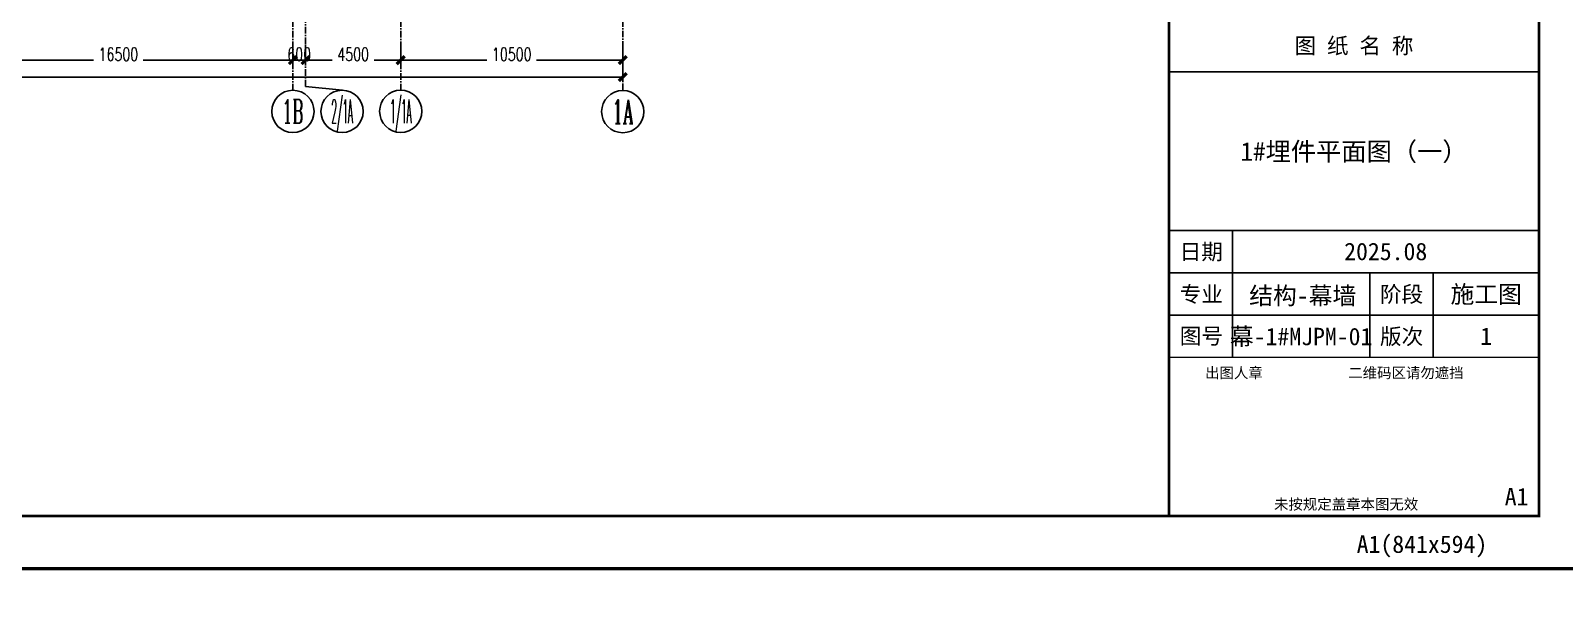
# Model space of a CAD drawing. Extents: x 782294 to 1727252, y -631030 to 17645.
# Drawn here: x 1106699 to 1179222, y -276049 to -249105 of the extents above; entities that cross this region are included whole.
import ezdxf
from ezdxf.enums import TextEntityAlignment as Align

# ---------------------------------------------------------------- set-up
doc = ezdxf.new("R2010")
doc.units = 0
doc.linetypes.add('CENTER', pattern=[2, 1.25, -0.25, 0.25, -0.25])
doc.layers.get('Defpoints').update_dxf_attribs({"color": 210})
for name, color, linetype in [('0-cxFrame', 155, 'Continuous'), ('3符号', 3, 'Continuous'), ('DIM', 173, 'Continuous'), ('DOTE', 1, 'CENTER')]:
    doc.layers.add(name, color=color, linetype=linetype)
doc.layers.add('0-cxText', color=131, linetype='Continuous', lineweight=25)
doc.styles.add('_TCH_AXIS', font='COMPLEX', dxfattribs={"bigfont": 'GBCBIG'})
doc.styles.add('cx_biaoti', font='')
doc.styles.add('cx_tuming', font='simhei.ttf')
doc.styles.add('cx_tuqian1', font='')
doc.styles.add('DHTEXT-1', font='romans.shx', dxfattribs={"width": 0.7, "bigfont": 'chinese.shx'})
doc.styles.add('黑体', font='simhei.ttf', dxfattribs={"height": 12})
doc.styles.get('cx_biaoti').set_extended_font_data('SimSun')
doc.styles.get('cx_tuqian1').set_extended_font_data('SimSun')
doc.dimstyles.new('ZN250', dxfattribs={"dimscale": 250, "dimtxt": 2.5, "dimasz": 1.5, "dimexe": 1, "dimexo": 2, "dimgap": 0.9, "dimtad": 1, "dimdec": 0, "dimdsep": 46, "dimtxsty": 'DHTEXT-1', "dimblk": 'ARCHTICK', "dimcen": 2.5, "dimclrd": 173, "dimclre": 173, "dimclrt": 7, "dimazin": 2, "dimtfac": 1, "dimtdec": 0, "dimtix": 1, "dimtmove": 2, "dimatfit": 3, "dimfxl": 0, "dimarcsym": 0})

# ---------------------------------------------------------------- blocks, each defined once
blk = doc.blocks.new('zjcx_lan_tuming(Dragon)')
for p, q in [((-7000, 8400), (0, 8400)), ((-5800, 3000), (-5800, 5400)), ((-7000, 4600), (0, 4600)), ((-3200, 3000), (-3200, 4600)), ((-2000, 3000), (-2000, 4600)), ((-7000, 3800), (0, 3800))]:
    blk.add_line(p, q)
at = {"const_width": 30}
for points in [[(-7000, 9400), (0, 9400)], [(-7000, 5400), (0, 5400)], [(-7000, 3000), (0, 3000)], [(-7000, 0), (0, 0)]]:
    blk.add_lwpolyline(points, dxfattribs=at)
blk.add_lwpolyline([(-7000, 9400), (0, 9400), (0, 0), (-7000, 0)], close=True)
at = {"style": 'cx_biaoti'}
for s, p in [('图 纸 名 称', (-3500, 8900)), ('日期', (-6388, 5000)), ('专业', (-6388, 4200)), ('阶段', (-2600, 4200)), ('图号', (-6388, 3400)), ('版次', (-2600, 3400))]:
    blk.add_text(s, height=300, dxfattribs=at).set_placement(p, align=Align.MIDDLE)
for s, p in [('出图人章', (-6316, 2607)), ('二维码区请勿遮挡', (-3609, 2607)), ('未按规定盖章本图无效', (-5013, 120))]:
    blk.add_text(s, height=200, dxfattribs=at).set_placement(p)
blk = doc.blocks.new('T-图签(Dragon)')
blk.add_blockref('zjcx_lan_tuming(Dragon)', (0, 0))
at = {"color": 3, "style": 'cx_biaoti'}
for s, p in [('2025.08', (-2900, 5000)), ('结构-幕墙 ', (-4358, 4173)), ('施工图', (-1000, 4200))]:
    blk.add_text(s, height=330, dxfattribs=at).set_placement(p, align=Align.MIDDLE)
blk = doc.blocks.new('zjcx_T1(Dragon)')
at = {"layer": '0-cxFrame', "const_width": 50}
blk.add_lwpolyline([(-7000, 0), (0, 0), (0, 57400), (-7000, 57400)], close=True, dxfattribs=at)
at = {"layer": '0-cxFrame'}
blk.add_blockref('T-图签(Dragon)', (0, 0), dxfattribs=at)
blk = doc.blocks.new('TK22.A1 L(Dragon)')
at = {"layer": '0-cxFrame', "color": 7, "const_width": 0.5}
blk.add_lwpolyline([(0, 0), (-841, 0), (-841, 594), (0, 594)], close=True, dxfattribs=at)
at = {"layer": '0-cxFrame', "const_width": 0.5}
for points in [[(-80, 10), (-821, 10), (-821, 584), (-80, 584)], [(-10, 10), (-80, 10), (-80, 584), (-10, 584)]]:
    blk.add_lwpolyline(points, close=True, dxfattribs=at)
at = {"layer": '0-cxFrame', "xscale": 0.01, "yscale": 0.01, "zscale": 0.01}
blk.add_blockref('zjcx_T1(Dragon)', (-10, 10), dxfattribs=at)
at = {"style": '黑体', "flags": 4}
blk.add_attdef('图幅', text='', height=3.3, dxfattribs=at).set_placement((-40, 3), align=Align.RIGHT)
at = {"layer": '0-cxFrame', "style": '黑体'}
blk.add_text('(841x594)', height=3.3, dxfattribs=at).set_placement((-40, 3))
at = {"layer": '0-cxText', "flags": 4}
for tag, height, style, p in [('建设单位', 3.5, 'cx_tuming', (-45, 240)), ('项目名称', 3.5, 'cx_tuming', (-45, 210)), ('子项名称', 3.5, 'cx_tuming', (-45, 180)), ('工程编号', 3.3, 'cx_tuqian1', (-35, 165)), ('图名1', 3.5, 'cx_tuming', (-45, 87)), ('图名2', 3.5, 'cx_tuming', (-45, 79)), ('图名3', 3.5, 'cx_tuming', (-45, 71)), ('出图日期', 3.3, 'cx_tuqian1', (-39, 60)), ('专业', 3.3, 'cx_tuqian1', (-55, 52)), ('图号', 3.3, 'cx_tuqian1', (-55, 44)), ('版次', 3.3, 'cx_tuqian1', (-20, 44))]:
    blk.add_attdef(tag, text='', height=height, dxfattribs=dict(at, style=style)).set_placement(p, align=Align.MIDDLE)
at = {"layer": 'Defpoints', "color": 6, "flags": 4}
for tag, height, style, p in [('tufu', 3.3, '黑体', (-12, 12)), ('dwfname', 4, 'cx_tuqian1', (-80, 3))]:
    blk.add_attdef(tag, text='', height=height, dxfattribs=dict(at, style=style)).set_placement(p, align=Align.RIGHT)
blk = doc.blocks.new('_ArchTick')
at = {"color": 0, "linetype": 'ByBlock', "const_width": 0.4}
blk.add_lwpolyline([(-0.5, -0.5), (0.5, 0.5)], dxfattribs=at)
blk = doc.blocks.new('*D1379')
at = {"layer": 'Defpoints', "color": 0, "ltscale": 2500, "transparency": 16777216}
for p in [(93000, -3340), (109500, -3340), (109500, -4567)]:
    blk.add_point(p, dxfattribs=at)
at = {"layer": 'DIM', "color": 173, "linetype": 'ByBlock', "lineweight": -2, "ltscale": 2500, "transparency": 16777216}
for p, q in [((93000, -3840), (93000, -4817)), ((109500, -3840), (109500, -4817)), ((93000, -4567), (100077, -4567)), ((109500, -4567), (102423, -4567))]:
    blk.add_line(p, q, dxfattribs=at)
at = {"layer": 'DIM', "color": 173, "lineweight": -2, "ltscale": 2500, "transparency": 16777216, "xscale": 375, "yscale": 375, "zscale": 375, "rotation": 180}
blk.add_blockref('_ArchTick', (93000, -4567), dxfattribs=at)
at = {"layer": 'DIM', "color": 173, "lineweight": -2, "ltscale": 2500, "transparency": 16777216, "xscale": 375, "yscale": 375, "zscale": 375}
blk.add_blockref('_ArchTick', (109500, -4567), dxfattribs=at)
at = {"layer": 'DIM', "color": 7, "ltscale": 2500, "transparency": 16777216, "insert": (101250, -4292), "char_height": 625, "attachment_point": 5, "style": 'DHTEXT-1'}
blk.add_mtext('16500', dxfattribs=at)
blk = doc.blocks.new('*D1380')
at = {"layer": 'Defpoints', "color": 0, "ltscale": 2500, "transparency": 16777216}
for p in [(109500, -3340), (110100, -3340), (110100, -4567)]:
    blk.add_point(p, dxfattribs=at)
at = {"layer": 'DIM', "color": 173, "linetype": 'ByBlock', "lineweight": -2, "ltscale": 2500, "transparency": 16777216}
for p, q in [((109500, -3840), (109500, -4817)), ((110100, -3840), (110100, -4817)), ((109500, -4567), (110100, -4567))]:
    blk.add_line(p, q, dxfattribs=at)
at = {"layer": 'DIM', "color": 173, "lineweight": -2, "ltscale": 2500, "transparency": 16777216, "xscale": 375, "yscale": 375, "zscale": 375, "rotation": 180}
blk.add_blockref('_ArchTick', (109500, -4567), dxfattribs=at)
at = {"layer": 'DIM', "color": 173, "lineweight": -2, "ltscale": 2500, "transparency": 16777216, "xscale": 375, "yscale": 375, "zscale": 375}
blk.add_blockref('_ArchTick', (110100, -4567), dxfattribs=at)
at = {"layer": 'DIM', "color": 7, "ltscale": 2500, "transparency": 16777216, "insert": (109800, -4292), "char_height": 625, "attachment_point": 5, "style": 'DHTEXT-1'}
blk.add_mtext('600', dxfattribs=at)
blk = doc.blocks.new('*D1381')
at = {"layer": 'Defpoints', "color": 0, "ltscale": 2500, "transparency": 16777216}
for p in [(110100, -3340), (114600, -3340), (114600, -4567)]:
    blk.add_point(p, dxfattribs=at)
at = {"layer": 'DIM', "color": 173, "linetype": 'ByBlock', "lineweight": -2, "ltscale": 2500, "transparency": 16777216}
for p, q in [((110100, -3840), (110100, -4817)), ((114600, -3840), (114600, -4817)), ((110100, -4567), (111354, -4567)), ((114600, -4567), (113346, -4567))]:
    blk.add_line(p, q, dxfattribs=at)
at = {"layer": 'DIM', "color": 173, "lineweight": -2, "ltscale": 2500, "transparency": 16777216, "xscale": 375, "yscale": 375, "zscale": 375, "rotation": 180}
blk.add_blockref('_ArchTick', (110100, -4567), dxfattribs=at)
at = {"layer": 'DIM', "color": 173, "lineweight": -2, "ltscale": 2500, "transparency": 16777216, "xscale": 375, "yscale": 375, "zscale": 375}
blk.add_blockref('_ArchTick', (114600, -4567), dxfattribs=at)
at = {"layer": 'DIM', "color": 7, "ltscale": 2500, "transparency": 16777216, "insert": (112350, -4292), "char_height": 625, "attachment_point": 5, "style": 'DHTEXT-1'}
blk.add_mtext('4500', dxfattribs=at)
blk = doc.blocks.new('*D1382')
at = {"layer": 'Defpoints', "color": 0, "ltscale": 2500, "transparency": 16777216}
for p in [(114600, -3340), (125100, -3340), (125100, -4567)]:
    blk.add_point(p, dxfattribs=at)
at = {"layer": 'DIM', "color": 173, "linetype": 'ByBlock', "lineweight": -2, "ltscale": 2500, "transparency": 16777216}
for p, q in [((114600, -3840), (114600, -4817)), ((125100, -3840), (125100, -4817)), ((114600, -4567), (118677, -4567)), ((125100, -4567), (121023, -4567))]:
    blk.add_line(p, q, dxfattribs=at)
at = {"layer": 'DIM', "color": 173, "lineweight": -2, "ltscale": 2500, "transparency": 16777216, "xscale": 375, "yscale": 375, "zscale": 375, "rotation": 180}
blk.add_blockref('_ArchTick', (114600, -4567), dxfattribs=at)
at = {"layer": 'DIM', "color": 173, "lineweight": -2, "ltscale": 2500, "transparency": 16777216, "xscale": 375, "yscale": 375, "zscale": 375}
blk.add_blockref('_ArchTick', (125100, -4567), dxfattribs=at)
at = {"layer": 'DIM', "color": 7, "ltscale": 2500, "transparency": 16777216, "insert": (119850, -4292), "char_height": 625, "attachment_point": 5, "style": 'DHTEXT-1'}
blk.add_mtext('10500', dxfattribs=at)
blk = doc.blocks.new('*D1383')
at = {"layer": 'Defpoints', "color": 0, "ltscale": 2500, "transparency": 16777216}
for p in [(0, -3440), (125100, -3440), (125100, -5367)]:
    blk.add_point(p, dxfattribs=at)
at = {"layer": 'DIM', "color": 173, "linetype": 'ByBlock', "lineweight": -2, "ltscale": 2500, "transparency": 16777216}
for p, q in [((0, -3940), (0, -5617)), ((125100, -3940), (125100, -5617)), ((0, -5367), (61269, -5367)), ((125100, -5367), (64031, -5367))]:
    blk.add_line(p, q, dxfattribs=at)
at = {"layer": 'DIM', "color": 173, "lineweight": -2, "ltscale": 2500, "transparency": 16777216, "xscale": 375, "yscale": 375, "zscale": 375, "rotation": 180}
blk.add_blockref('_ArchTick', (0, -5367), dxfattribs=at)
at = {"layer": 'DIM', "color": 173, "lineweight": -2, "ltscale": 2500, "transparency": 16777216, "xscale": 375, "yscale": 375, "zscale": 375}
blk.add_blockref('_ArchTick', (125100, -5367), dxfattribs=at)
at = {"layer": 'DIM', "color": 7, "ltscale": 2500, "transparency": 16777216, "insert": (62650, -5092), "char_height": 625, "attachment_point": 5, "style": 'DHTEXT-1'}
blk.add_mtext('125100', dxfattribs=at)
blk = doc.blocks.new('卓越-轴号')
blk.add_circle((0, 0), 4)
at = {"color": 0, "style": '_TCH_AXIS', "width": 1.041667, "flags": 8}
blk.add_attdef('A', text='', height=4.48, dxfattribs=at).set_placement((-2, -2.24), (2, -2.24), align=Align.FIT)
blk = doc.blocks.new('20250901082728')
at = {"layer": 'DOTE', "ltscale": 250}
for p, q in [((109500, -5993.9), (109500, 99606.4)), ((114600, -5993.9), (114600, 99662.3)), ((125100, -5988.9), (125100, 99662.3)), ((110100, -5810), (110100, 98940.2))]:
    blk.add_line(p, q, dxfattribs=at)
at = {"layer": 'DOTE', "linetype": 'ByBlock'}
blk.add_line((111845.3, -5994), (110100, -5810), dxfattribs=at)
at = {"layer": '3符号', "color": 7}
ref = blk.add_blockref('卓越-轴号', (109501.1, -6993.9), dxfattribs=dict(at, xscale=250, yscale=250, zscale=250))
ref.add_attrib('A', '1B', dxfattribs={"layer": '0', "color": 0, "height": 1120, "style": '_TCH_AXIS', "width": 0.585938}).set_placement((109001.1, -7553.9), (110001.1, -7553.9), align=Align.FIT)
ref = blk.add_blockref('卓越-轴号', (111828.2, -6993.9), dxfattribs=dict(at, xscale=250, yscale=250, zscale=250))
ref.add_attrib('A', '2/1A', dxfattribs={"layer": '0', "color": 0, "height": 1120, "style": '_TCH_AXIS', "width": 0.25}).set_placement((111328.2, -7553.9), (112328.2, -7553.9), align=Align.FIT)
ref = blk.add_blockref('卓越-轴号', (114601.1, -6988.9), dxfattribs=dict(at, xscale=250, yscale=250, zscale=250))
ref.add_attrib('A', '1/1A', dxfattribs={"layer": '0', "color": 0, "height": 1120, "style": '_TCH_AXIS', "width": 0.267857}).set_placement((114101.1, -7548.9), (115101.1, -7548.9), align=Align.FIT)
ref = blk.add_blockref('卓越-轴号', (125101.1, -7003), dxfattribs=dict(at, xscale=250, yscale=250, zscale=250))
ref.add_attrib('A', '1A', dxfattribs={"layer": '0', "color": 0, "height": 1120, "style": '_TCH_AXIS', "width": 0.568182}).set_placement((124601.1, -7563), (125601.1, -7563), align=Align.FIT)
at = {"layer": 'DIM', "ltscale": 2500}
for base, p1, p2, picture, middle in [((125100, -5366.7), (0, -3440), (125100, -3440), '*D1383', (62650, -5091.7)), ((109500, -4566.7), (93000, -3340), (109500, -3340), '*D1379', (101250, -4291.7)), ((110100, -4566.7), (109500, -3340), (110100, -3340), '*D1380', (109800, -4291.7)), ((114600, -4566.7), (110100, -3340), (114600, -3340), '*D1381', (112350, -4291.7)), ((125100, -4566.7), (114600, -3340), (125100, -3340), '*D1382', (119850, -4291.7))]:
    dim = blk.add_linear_dim(base=base, p1=p1, p2=p2, angle=0, dimstyle='ZN250', dxfattribs=at)
    dim.commit()
    dim.dimension.update_dxf_attribs({"geometry": picture, "text_midpoint": middle, "dimtype": 129})

msp = doc.modelspace()

# ---------------------------------------------------------------- block references
at = {"ltscale": 2000}
msp.add_blockref('20250901082728', (1009597.3, -245931.2), dxfattribs=at)
at = {"layer": '0-cxFrame'}
ref = msp.add_blockref('TK22.A1 L(Dragon)', (1180526.7, -274555.4), dxfattribs=dict(at, xscale=250, yscale=250, zscale=250))
ref.add_attrib('图名2', '1#埋件平面图（一）', dxfattribs={"layer": '0-cxText', "height": 875, "style": 'cx_tuming'}).set_placement((1169276.7, -254805.4), align=Align.MIDDLE)
ref.add_attrib('图号', '幕-1#MJPM-01', dxfattribs={"layer": '0-cxText', "height": 825, "style": 'cx_tuqian1'}).set_placement((1166776.7, -263555.4), align=Align.MIDDLE)
ref.add_attrib('版次', '1', dxfattribs={"layer": '0-cxText', "height": 825, "style": 'cx_tuqian1'}).set_placement((1175526.7, -263555.4), align=Align.MIDDLE)
ref.add_attrib('图幅', 'A1', dxfattribs={"layer": '0', "height": 825, "style": '黑体'}).set_placement((1170526.7, -273805.4), align=Align.RIGHT)
ref.add_attrib('tufu', 'A1', dxfattribs={"layer": 'Defpoints', "color": 6, "height": 825, "style": '黑体'}).set_placement((1177526.7, -271555.4), align=Align.RIGHT)
at = {"layer": '0-cxFrame', "xscale": 300, "yscale": 300, "zscale": 300}
msp.add_blockref('TK22.A1 L(Dragon)', (1222576.7, -452755.4), dxfattribs=at)

doc.saveas('drawing.dxf')
